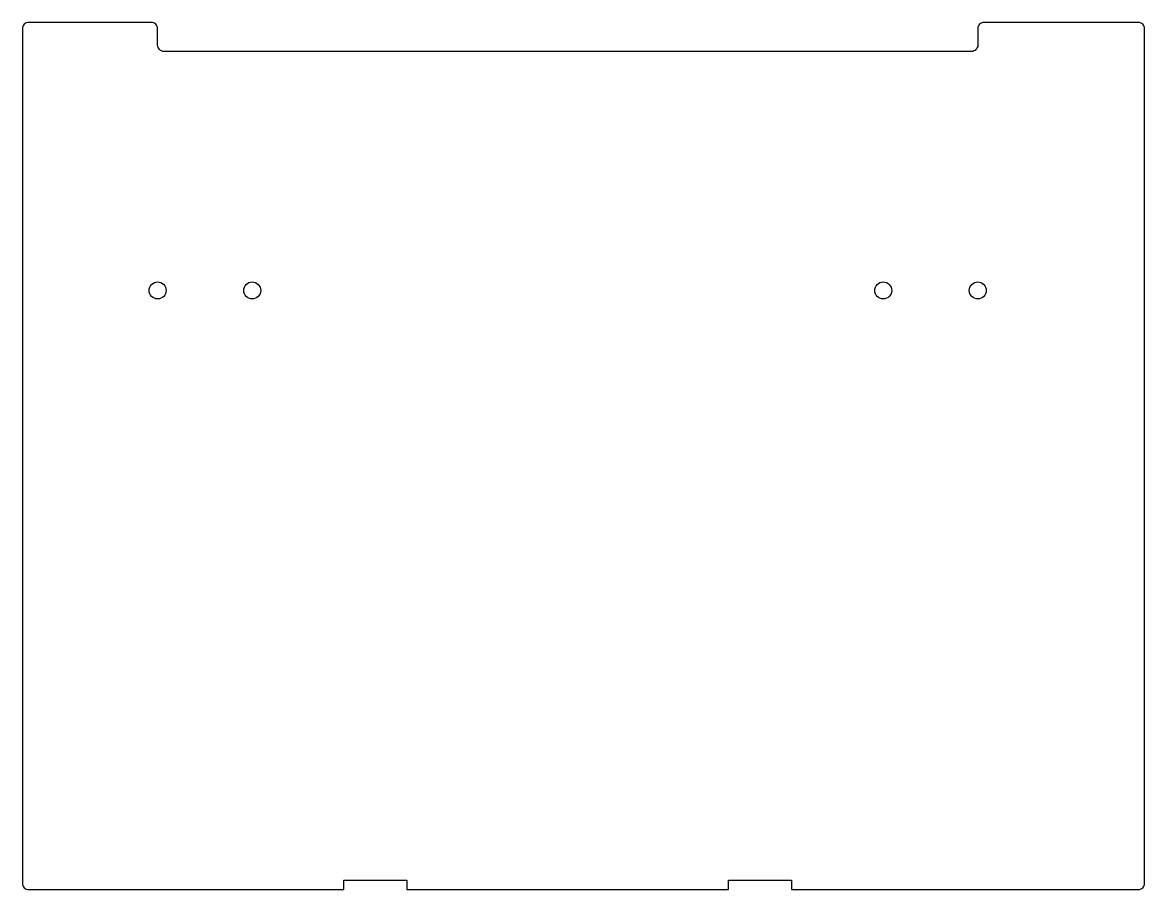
# Model space of a CAD drawing. Header units: millimetres. Extents: x -23 to 333, y -370 to -95.
import ezdxf

# ---------------------------------------------------------------- set-up
doc = ezdxf.new("R2010")
doc.units = ezdxf.units.MM
doc.layers.get('0').update_dxf_attribs({"linetype": 'CONTINUOUS'})

msp = doc.modelspace()

# ---------------------------------------------------------------- linework, layer by layer
msp.add_lwpolyline([(-22.98, -368.08, 0.414214), (-20.98, -370.08), (79.02, -370.08), (79.02, -367.08), (99.02, -367.08), (99.02, -370.08), (201.02, -370.08), (201.02, -367.08), (221.02, -367.08), (221.02, -370.08), (331.02, -370.08, 0.414214), (333.02, -368.08), (333.02, -97.08, 0.414214), (331.02, -95.08), (282.12, -95.08, 0.414214), (280.12, -97.08), (280.12, -102.28, -0.414214), (278.12, -104.28), (21.92, -104.28, -0.414214), (19.92, -102.28), (19.92, -97.08, 0.414214), (17.92, -95.08), (-20.98, -95.08, 0.414214), (-22.98, -97.08)], format="xyb", close=True)
for centre in [(19.92, -180.08, 0), (49.92, -180.08, 0), (250.12, -180.08, 0), (280.12, -180.08, 0)]:
    msp.add_circle(centre, 2.7)

doc.saveas('drawing.dxf')
